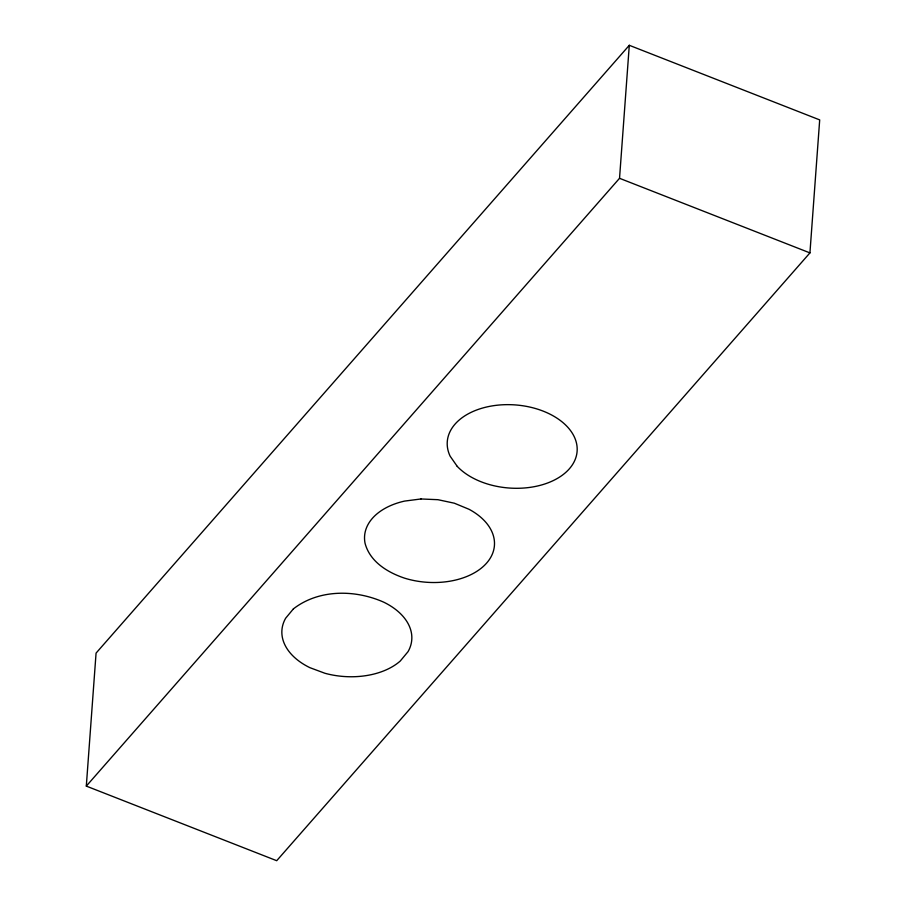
<?xml version="1.0" encoding="UTF-8"?>
<svg xmlns="http://www.w3.org/2000/svg" width="906" height="906" viewBox="0 0 906 906"><rect width="100%" height="100%" fill="white"/><g stroke="black" fill="none" stroke-linecap="round" stroke-linejoin="round"><path stroke-width="1.36" d="M86.308 786.102L96.07 653.101L629.296 45.3L819.692 119.898L809.93 252.899L276.704 860.7L86.308 786.102L619.534 178.301L629.296 45.3M619.534 178.301L809.93 252.899M293.419 608.855L285.662 618.209A65.096 41.665 4.2 0 0 309.829 667.643L324.926 673.271A65.096 41.665 4.2 0 0 400.271 661.018L408.028 651.663A65.096 41.665 4.2 0 0 383.861 602.23C355.333 589.478 318.889 589.07 293.419 608.855M420.984 498.968L404.597 501.086A65.096 41.665 4.2 0 0 365.084 543.396C370.01 561.799 387.689 572.513 404.699 578.198A65.096 41.665 4.2 0 0 485.82 563.974A65.096 41.665 4.2 0 0 469.036 509.285L454.336 503.204L437.949 499.693L420.984 498.968M457.247 466.386L450.135 456.182A65.096 41.665 4.2 0 1 520.905 405.492A65.096 41.665 4.2 0 1 566.873 471.392A65.096 41.665 4.2 0 1 457.247 466.386"/></g></svg>
